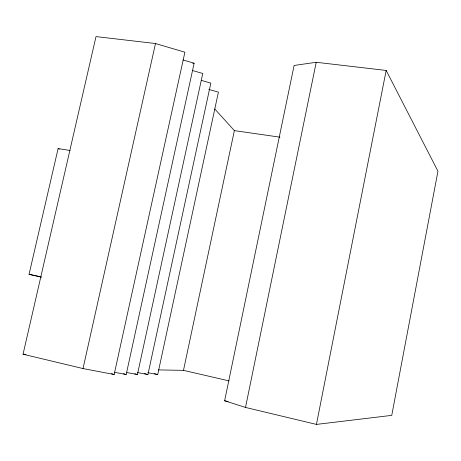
<?xml version="1.0" encoding="UTF-8"?>
<svg xmlns="http://www.w3.org/2000/svg" width="461" height="461" viewBox="0 0 461 461"><rect width="100%" height="100%" fill="white"/><g stroke="black" fill="none" stroke-linecap="round" stroke-linejoin="round"><path stroke-width="0.69" d="M316.436 424.408L386.168 70.441L316.223 62.281L294.106 65.456L224.628 400.782L245.511 407.438L316.436 424.408L391.752 415.367L437.95 171.21L386.168 70.441M245.511 407.438L316.223 62.281M158.325 369.906L183.484 370.356L234.372 130.619L214.763 108.969M137.499 372.569L147.9 374.574L210.833 83.113L201.376 80.398M147.86 372.684L157.714 374.591L218.41 92.148L208.775 89.399M126.884 372.528L137.413 374.551L202.759 73.489L192.525 70.521M114.144 374.499L184.896 52.197L155.501 43.536L96.003 36.592L23.05 354.215L83.026 368.564L114.144 374.499L111.499 373.658M114.368 372.263L126.187 374.528L194.133 63.203L183.086 59.976M83.026 368.564L155.501 43.536M41.565 277.222L29.055 274.324L58.109 148.563L70.135 150.488M192.75 63.382L194.133 63.203M23.05 354.215L25.925 354.353M234.372 130.619L279.948 137.171M224.628 400.782L228.155 401.496M29.055 274.324L41.035 276.825M183.484 370.356L229.088 380.907M154.389 373.594L157.714 374.591M144.512 373.543L147.9 374.574M134.762 373.733L137.413 374.551M123.485 373.681L126.187 374.528M58.109 148.563L59.308 149.249"/></g></svg>
